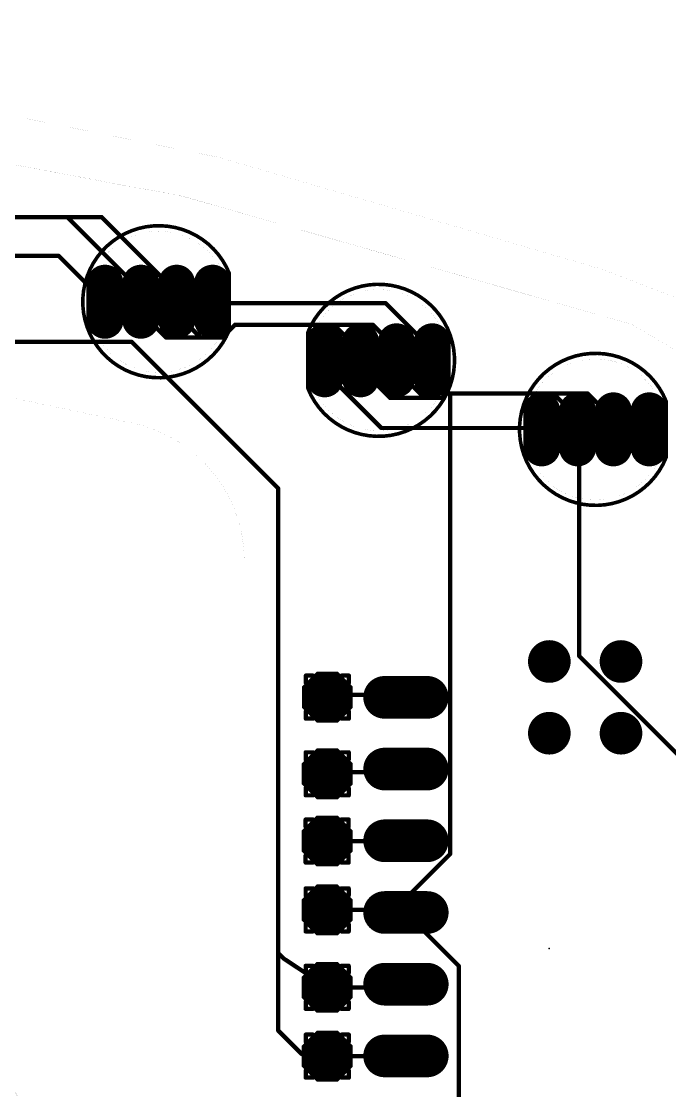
# Model space of a CAD drawing. Extents: x -96 to 96, y -43 to 63.
# Drawn here: x 35.1 to 58.07, y 25.15 to 63.02 of the extents above; entities that cross this region are included whole.
import ezdxf

# ---------------------------------------------------------------- set-up
doc = ezdxf.new("R2010")
doc.units = 0
for name, color, linetype in [('1', 12, 'CONTINUOUS'), ('16', 132, 'CONTINUOUS'), ('17', 110, 'CONTINUOUS'), ('20', 31, 'CONTINUOUS'), ('21', 253, 'CONTINUOUS'), ('22', 253, 'CONTINUOUS'), ('23', 53, 'CONTINUOUS'), ('24', 53, 'CONTINUOUS'), ('25', 253, 'CONTINUOUS'), ('29', 253, 'CONTINUOUS'), ('30', 253, 'CONTINUOUS'), ('44', 253, 'CONTINUOUS'), ('51', 253, 'CONTINUOUS'), ('52', 253, 'CONTINUOUS')]:
    doc.layers.add(name, color=color, linetype=linetype)

# ---------------------------------------------------------------- blocks, each defined once
blk = doc.blocks.new('LONGP100')
at = {"const_width": 1}
blk.add_lwpolyline([(-0.5, 0), (0.5, 0)], dxfattribs=at)
at = {"const_width": 0.5}
for points in [[(-0.5, 0.25, 1), (-0.5, -0.25)], [(0.5, -0.25, 1), (0.5, 0.25)]]:
    blk.add_lwpolyline(points, format="xyb", dxfattribs=at)
blk = doc.blocks.new('OCTAGONP')
at = {"const_width": 0.5}
blk.add_lwpolyline([(-0.25, -0.1036), (-0.25, 0.1036), (-0.1036, 0.25), (0.1036, 0.25), (0.25, 0.1036), (0.25, -0.1036), (0.1036, -0.25), (-0.1036, -0.25), (-0.25, -0.1036), (-0.25, 0.1036)], dxfattribs=at)
blk = doc.blocks.new('ROUNDP')
at = {"const_width": 0.5}
blk.add_lwpolyline([(0, -0.25, 1), (0, 0.25, 1), (0, -0.25)], format="xyb", dxfattribs=at)

msp = doc.modelspace()

# ---------------------------------------------------------------- linework, layer by layer
at = {"layer": '1', "const_width": 0.1524}
for points in [[(33.528, 56.0832), (37.9476, 56.0832)], [(37.9476, 56.0832), (40.5384, 53.4924)], [(36.4236, 54.7116), (33.9852, 54.7116)], [(37.9476, 53.1876), (36.4236, 54.7116)], [(40.5384, 53.4924), (40.5384, 53.1876)], [(37.9476, 53.1876), (38.063, 53.088)], [(39.4716, 53.0352), (39.333, 53.088)], [(39.4716, 53.0352), (39.4716, 52.578)], [(40.5384, 53.1876), (40.603, 53.088)], [(41.91, 53.0352), (41.873, 53.088)], [(41.91, 53.0352), (48.006, 53.0352)], [(48.006, 53.0352), (49.53, 51.5112)], [(39.4716, 52.578), (40.2336, 51.816)], [(42.2148, 51.816), (42.672, 52.2732)], [(42.672, 52.2732), (47.5488, 52.2732)], [(47.5488, 52.2732), (48.3108, 51.5112)], [(40.2336, 51.816), (42.2148, 51.816)], [(39.0144, 51.6636), (31.6992, 51.6636)], [(44.196, 46.482), (39.0144, 51.6636)], [(48.3108, 51.5112), (48.3108, 51.054)], [(49.53, 51.5112), (49.53, 51.054)], [(48.3108, 51.054), (48.388, 51.013)], [(49.53, 51.054), (49.658, 51.013)], [(45.8724, 50.9016), (45.848, 51.013)], [(45.8724, 50.9016), (45.8724, 50.5968)], [(48.4632, 50.9016), (48.388, 51.013)], [(48.4632, 50.9016), (48.4632, 50.5968)], [(45.8724, 50.5968), (47.8536, 48.6156)], [(48.4632, 50.5968), (49.3776, 49.6824)], [(49.3776, 49.6824), (49.9872, 49.6824)], [(49.9872, 49.6824), (50.1396, 49.8348)], [(50.1396, 49.8348), (53.9496, 49.8348)], [(53.9496, 49.8348), (54.7116, 49.0728)], [(54.7116, 49.0728), (54.7116, 48.6156)], [(47.8536, 48.6156), (53.4924, 48.6156)], [(53.4924, 48.6156), (53.536, 48.568)], [(54.7116, 48.6156), (54.806, 48.568)], [(54.864, 48.4632), (54.806, 48.568)], [(54.864, 48.4632), (54.864, 40.5384)], [(44.196, 30.0228), (44.196, 46.482)], [(54.864, 40.5384), (63.8556, 31.5468)], [(45.9409, 39.1668), (48.6156, 39.1668)], [(45.9409, 39.1668), (45.9409, 39.0842)], [(48.6156, 39.1668), (48.725, 39.076)], [(45.9625, 36.4236), (45.9359, 36.367)], [(45.9625, 36.4236), (48.6156, 36.4236)], [(48.6156, 36.4236), (48.725, 36.536)], [(45.9332, 33.9852), (45.9329, 33.9867)], [(45.9332, 33.9852), (48.6156, 33.9852)], [(48.6156, 33.9852), (48.725, 33.996)], [(45.9347, 31.5468), (45.9347, 31.5478)], [(45.9347, 31.5468), (48.6156, 31.5468)], [(48.6156, 31.5468), (48.725, 31.456)], [(44.3957, 29.8231), (44.196, 30.0228)], [(44.3957, 29.8231), (45.9351, 28.8049)], [(45.9391, 28.8036), (45.9351, 28.8049)], [(45.9391, 28.8036), (48.6156, 28.8036)], [(48.6156, 28.8036), (48.725, 28.916)], [(45.9356, 26.3652), (45.9382, 26.3684)], [(45.9356, 26.3652), (48.6156, 26.3652)], [(48.6156, 26.3652), (48.725, 26.376)]]:
    msp.add_lwpolyline(points, dxfattribs=at)
at = {"layer": '1', "const_width": 0.0762}
for points in [[(37.9745, 56.1101, 1), (37.9207, 56.0563)], [(37.9476, 56.0451, 1), (37.9476, 56.1213)], [(36.4505, 54.7385, 1), (36.3967, 54.6847)], [(36.4236, 54.6735, 1), (36.4236, 54.7497)], [(40.5765, 53.4924, 1), (40.5003, 53.4924)], [(40.5115, 53.4655, 1), (40.5653, 53.5193)], [(37.9725, 53.2164, 1), (37.9227, 53.1588)], [(37.9207, 53.1607, 1), (37.9745, 53.2145)], [(38.0381, 53.0592, 1), (38.0879, 53.1168)], [(39.3466, 53.1236, 1), (39.3194, 53.0524)], [(39.5097, 53.0352, 1), (39.4335, 53.0352)], [(39.458, 52.9996, 1), (39.4852, 53.0708)], [(40.5704, 53.2083, 1), (40.5064, 53.1669)], [(40.5003, 53.1876, 1), (40.5765, 53.1876)], [(40.571, 53.0673, 1), (40.635, 53.1087)], [(41.9042, 53.1099, 1), (41.8418, 53.0661)], [(41.91, 53.0733, 1), (41.91, 52.9971)], [(41.8788, 53.0133, 1), (41.9412, 53.0571)], [(48.0329, 53.0621, 1), (47.9791, 53.0083)], [(48.006, 52.9971, 1), (48.006, 53.0733)], [(39.4985, 52.6049, 1), (39.4447, 52.5511)], [(39.4335, 52.578, 1), (39.5097, 52.578)], [(42.672, 52.3113, 1), (42.672, 52.2351)], [(42.6989, 52.2463, 1), (42.6451, 52.3001)], [(47.5757, 52.3001, 1), (47.5219, 52.2463)], [(47.5488, 52.2351, 1), (47.5488, 52.3113)], [(40.2336, 51.8541, 1), (40.2336, 51.7779)], [(42.2148, 51.7779, 1), (42.2148, 51.8541)], [(39.0413, 51.6905, 1), (38.9875, 51.6367)], [(39.0144, 51.6255, 1), (39.0144, 51.7017)], [(40.2067, 51.7891, 1), (40.2605, 51.8429)], [(42.1879, 51.8429, 1), (42.2417, 51.7891)], [(48.3489, 51.5112, 1), (48.2727, 51.5112)], [(48.2839, 51.4843, 1), (48.3377, 51.5381)], [(49.5681, 51.5112, 1), (49.4919, 51.5112)], [(49.5031, 51.4843, 1), (49.5569, 51.5381)], [(48.3287, 51.0876, 1), (48.2929, 51.0204)], [(49.5416, 51.0903, 1), (49.5184, 51.0177)], [(45.8852, 51.0212, 1), (45.8108, 51.0048)], [(45.9105, 50.9016, 1), (45.8343, 50.9016)], [(45.8352, 50.8934, 1), (45.9096, 50.9098)], [(48.2727, 51.054, 1), (48.3489, 51.054)], [(48.4196, 51.0343, 1), (48.3564, 50.9917)], [(48.3701, 50.9794, 1), (48.4059, 51.0466)], [(48.5013, 50.9016, 1), (48.4251, 50.9016)], [(48.4316, 50.8803, 1), (48.4948, 50.9229)], [(49.4919, 51.054, 1), (49.5681, 51.054)], [(49.6464, 50.9767, 1), (49.6696, 51.0493)], [(45.8343, 50.5968, 1), (45.9105, 50.5968)], [(45.8993, 50.6237, 1), (45.8455, 50.5699)], [(48.4251, 50.5968, 1), (48.5013, 50.5968)], [(48.4901, 50.6237, 1), (48.4363, 50.5699)], [(49.3776, 49.7205, 1), (49.3776, 49.6443)], [(49.3507, 49.6555, 1), (49.4045, 49.7093)], [(49.9603, 49.7093, 1), (50.0141, 49.6555)], [(49.9872, 49.6443, 1), (49.9872, 49.7205)], [(50.1396, 49.8729, 1), (50.1396, 49.7967)], [(50.1665, 49.8079, 1), (50.1127, 49.8617)], [(53.9765, 49.8617, 1), (53.9227, 49.8079)], [(53.9496, 49.7967, 1), (53.9496, 49.8729)], [(54.7497, 49.0728, 1), (54.6735, 49.0728)], [(54.6847, 49.0459, 1), (54.7385, 49.0997)], [(47.8536, 48.6537, 1), (47.8536, 48.5775)], [(47.8267, 48.5887, 1), (47.8805, 48.6425)], [(53.5205, 48.6413, 1), (53.4643, 48.5899)], [(53.4924, 48.5775, 1), (53.4924, 48.6537)], [(53.5079, 48.5423, 1), (53.5641, 48.5937)], [(54.7288, 48.6496, 1), (54.6944, 48.5816)], [(54.6735, 48.6156, 1), (54.7497, 48.6156)], [(54.8393, 48.5864, 1), (54.7727, 48.5496)], [(54.7888, 48.534, 1), (54.8232, 48.602)], [(54.9021, 48.4632, 1), (54.8259, 48.4632)], [(54.8307, 48.4448, 1), (54.8973, 48.4816)], [(44.2341, 46.482, 1), (44.1579, 46.482)], [(44.1691, 46.4551, 1), (44.2229, 46.5089)], [(54.8259, 40.5384, 1), (54.9021, 40.5384)], [(54.8909, 40.5653, 1), (54.8371, 40.5115)], [(45.9409, 39.2049, 1), (45.9409, 39.1287)], [(45.979, 39.1668, 1), (45.9028, 39.1668)], [(45.9028, 39.0842, 1), (45.979, 39.0842)], [(48.6399, 39.1961, 1), (48.5913, 39.1375)], [(48.6156, 39.1287, 1), (48.6156, 39.2049)], [(48.7007, 39.0467, 1), (48.7493, 39.1053)], [(45.9014, 36.3832, 1), (45.9704, 36.3508)], [(45.9625, 36.4617, 1), (45.9625, 36.3855)], [(45.9969, 36.4074, 1), (45.928, 36.4398)], [(48.5883, 36.4502, 1), (48.6429, 36.397)], [(48.6156, 36.3855, 1), (48.6156, 36.4617)], [(48.7523, 36.5094, 1), (48.6977, 36.5626)], [(45.9702, 33.9946, 1), (45.8956, 33.9788)], [(45.9332, 34.0233, 1), (45.9332, 33.9471)], [(45.896, 33.9773, 1), (45.9705, 33.9931)], [(48.6119, 34.0231, 1), (48.6193, 33.9473)], [(48.6156, 33.9471, 1), (48.6156, 34.0233)], [(48.7287, 33.9581, 1), (48.7213, 34.0339)], [(45.9727, 31.55, 1), (45.8966, 31.5455)], [(45.9347, 31.5849, 1), (45.9347, 31.5087)], [(45.8967, 31.5446, 1), (45.9727, 31.549)], [(48.6399, 31.5761, 1), (48.5913, 31.5175)], [(48.6156, 31.5087, 1), (48.6156, 31.5849)], [(48.7007, 31.4267, 1), (48.7493, 31.4853)], [(44.1579, 30.0228, 1), (44.2341, 30.0228)], [(44.2229, 30.0497, 1), (44.1691, 29.9959)], [(44.4167, 29.8549, 1), (44.3747, 29.7913)], [(44.3688, 29.7961, 1), (44.4227, 29.85)], [(45.947, 28.8411, 1), (45.9231, 28.7688)], [(45.9391, 28.8417, 1), (45.9391, 28.7655)], [(45.9141, 28.7732, 1), (45.9561, 28.8367)], [(45.9271, 28.7674, 1), (45.9511, 28.8398)], [(48.5883, 28.8302, 1), (48.6429, 28.777)], [(48.6156, 28.7655, 1), (48.6156, 28.8417)], [(48.7523, 28.8894, 1), (48.6977, 28.9426)], [(45.9356, 26.4033, 1), (45.9356, 26.3271)], [(45.9064, 26.3897, 1), (45.9648, 26.3407)], [(45.9674, 26.3439, 1), (45.909, 26.3929)], [(48.6119, 26.4031, 1), (48.6193, 26.3273)], [(48.6156, 26.3271, 1), (48.6156, 26.4033)], [(48.7287, 26.3381, 1), (48.7213, 26.4139)]]:
    msp.add_lwpolyline(points, format="xyb", dxfattribs=at)
at = {"layer": '16', "const_width": 0.1524}
for points in [[(32.3088, 56.0832), (36.7284, 56.0832)], [(36.7284, 56.0832), (39.3192, 53.4924)], [(39.3192, 53.4924), (39.3192, 53.1876)], [(39.3192, 53.1876), (39.333, 53.088)], [(40.6908, 53.0352), (40.603, 53.088)], [(40.6908, 53.0352), (40.6908, 52.578)], [(40.6908, 52.578), (41.4528, 51.816)], [(42.2148, 51.816), (42.672, 52.2732)], [(42.672, 52.2732), (46.1772, 52.2732)], [(46.1772, 52.2732), (47.0916, 51.3588)], [(41.4528, 51.816), (42.2148, 51.816)], [(39.0144, 51.6636), (31.6992, 51.6636)], [(44.196, 46.482), (39.0144, 51.6636)], [(47.0916, 51.3588), (47.0916, 51.054)], [(47.0916, 51.054), (47.118, 51.013)], [(47.244, 50.9016), (47.118, 51.013)], [(47.244, 50.9016), (47.244, 50.5968)], [(47.244, 50.5968), (48.1584, 49.6824)], [(48.1584, 49.6824), (49.9872, 49.6824)], [(49.9872, 49.6824), (50.1396, 49.8348)], [(50.1396, 49.8348), (50.292, 49.8348)], [(50.292, 49.8348), (55.1688, 49.8348)], [(50.292, 49.8348), (50.292, 33.528)], [(55.1688, 49.8348), (55.9308, 49.0728)], [(55.9308, 49.0728), (55.9308, 48.6156)], [(55.9308, 48.6156), (56.076, 48.568)], [(44.196, 27.2796), (44.196, 46.482)], [(50.292, 33.528), (48.768, 32.004)], [(48.768, 32.004), (48.768, 31.5468)], [(48.768, 31.5468), (48.725, 31.456)], [(48.768, 31.3944), (48.725, 31.456)], [(48.768, 31.3944), (50.5968, 29.5656)], [(50.5968, 29.5656), (50.5968, 14.478)], [(45.0329, 26.4427), (44.196, 27.2796)], [(45.0329, 26.4427), (45.9382, 26.3684)]]:
    msp.add_lwpolyline(points, dxfattribs=at)
at = {"layer": '16', "const_width": 0.0762}
for points in [[(36.7553, 56.1101, 1), (36.7015, 56.0563)], [(36.7284, 56.0451, 1), (36.7284, 56.1213)], [(39.3573, 53.4924, 1), (39.2811, 53.4924)], [(39.2923, 53.4655, 1), (39.3461, 53.5193)], [(39.3569, 53.1928, 1), (39.2815, 53.1824)], [(39.2811, 53.1876, 1), (39.3573, 53.1876)], [(39.2953, 53.0828, 1), (39.3707, 53.0932)], [(40.6226, 53.1207, 1), (40.5834, 53.0553)], [(40.7289, 53.0352, 1), (40.6527, 53.0352)], [(40.6712, 53.0025, 1), (40.7104, 53.0679)], [(40.7177, 52.6049, 1), (40.6639, 52.5511)], [(40.6527, 52.578, 1), (40.7289, 52.578)], [(42.672, 52.3113, 1), (42.672, 52.2351)], [(42.6989, 52.2463, 1), (42.6451, 52.3001)], [(46.2041, 52.3001, 1), (46.1503, 52.2463)], [(46.1772, 52.2351, 1), (46.1772, 52.3113)], [(41.4528, 51.8541, 1), (41.4528, 51.7779)], [(42.2148, 51.7779, 1), (42.2148, 51.8541)], [(39.0413, 51.6905, 1), (38.9875, 51.6367)], [(39.0144, 51.6255, 1), (39.0144, 51.7017)], [(41.4259, 51.7891, 1), (41.4797, 51.8429)], [(42.1879, 51.8429, 1), (42.2417, 51.7891)], [(47.1297, 51.3588, 1), (47.0535, 51.3588)], [(47.1236, 51.0746, 1), (47.0596, 51.0334)], [(47.0647, 51.3319, 1), (47.1185, 51.3857)], [(47.0535, 51.054, 1), (47.1297, 51.054)], [(47.1432, 51.0415, 1), (47.0928, 50.9845)], [(47.086, 50.9924, 1), (47.15, 51.0336)], [(47.2821, 50.9016, 1), (47.2059, 50.9016)], [(47.2188, 50.8731, 1), (47.2692, 50.9301)], [(47.2059, 50.5968, 1), (47.2821, 50.5968)], [(47.2709, 50.6237, 1), (47.2171, 50.5699)], [(48.1584, 49.7205, 1), (48.1584, 49.6443)], [(48.1315, 49.6555, 1), (48.1853, 49.7093)], [(49.9603, 49.7093, 1), (50.0141, 49.6555)], [(49.9872, 49.6443, 1), (49.9872, 49.7205)], [(50.1396, 49.8729, 1), (50.1396, 49.7967)], [(50.1665, 49.8079, 1), (50.1127, 49.8617)], [(50.292, 49.8729, 1), (50.292, 49.7967)], [(50.3301, 49.8348, 1), (50.2539, 49.8348)], [(50.292, 49.7967, 1), (50.292, 49.8729)], [(55.1957, 49.8617, 1), (55.1419, 49.8079)], [(55.1688, 49.7967, 1), (55.1688, 49.8729)], [(55.9689, 49.0728, 1), (55.8927, 49.0728)], [(55.9039, 49.0459, 1), (55.9577, 49.0997)], [(55.9427, 48.6518, 1), (55.9189, 48.5794)], [(55.8927, 48.6156, 1), (55.9689, 48.6156)], [(56.0641, 48.5318, 1), (56.0879, 48.6042)], [(44.2341, 46.482, 1), (44.1579, 46.482)], [(44.1691, 46.4551, 1), (44.2229, 46.5089)], [(50.2539, 33.528, 1), (50.3301, 33.528)], [(50.3189, 33.5011, 1), (50.2651, 33.5549)], [(48.8061, 32.004, 1), (48.7299, 32.004)], [(48.7411, 32.0309, 1), (48.7949, 31.9771)], [(48.7562, 31.4778, 1), (48.6938, 31.4342)], [(48.6906, 31.4723, 1), (48.7594, 31.4397)], [(48.7299, 31.5468, 1), (48.8061, 31.5468)], [(48.7949, 31.4213, 1), (48.7411, 31.3675)], [(48.8024, 31.5305, 1), (48.7336, 31.5631)], [(48.7368, 31.3726, 1), (48.7992, 31.4162)], [(50.6349, 29.5656, 1), (50.5587, 29.5656)], [(50.5699, 29.5387, 1), (50.6237, 29.5925)], [(44.1579, 27.2796, 1), (44.2341, 27.2796)], [(44.2229, 27.3065, 1), (44.1691, 27.2527)], [(45.036, 26.4807, 1), (45.0297, 26.4048)], [(45.0059, 26.4158, 1), (45.0598, 26.4697)], [(45.9351, 26.3304, 1), (45.9414, 26.4063)]]:
    msp.add_lwpolyline(points, format="xyb", dxfattribs=at)
at = {"layer": '20'}
for points, const_width in [([(56.6935, 52.2964, 0.1645), (-57.4373, 52.0723)], 0.001), ([(39.2332, 48.7478, 0.0635), (-0.0157, 53.5719)], 0.001), ([(56.6937, 52.2966, 1), (56.6934, 52.2962)], 0.0005), ([(56.6935, 52.2962, 1), (56.6936, 52.2967)], 0.0005), ([(39.2332, 48.748, 1), (39.2331, 48.7475)], 0.0005), ([(43, 43.9022, 0.343), (39.2332, 48.7478)], 0.001), ([(39.2331, 48.7475, 1), (39.2332, 48.748)], 0.0005), ([(43.0003, 43.9022, 1), (42.9997, 43.9022)], 0.0005), ([(42.9998, 43.9022, 1), (43.0002, 43.9022)], 0.0005)]:
    msp.add_lwpolyline(points, format="xyb", dxfattribs=dict(at, const_width=const_width))
at = {"layer": '20', "const_width": 0.001}
for points in [[(72.4279, 43.1434), (56.6935, 52.2964)], [(43, 43.9022), (43, -8.6615)]]:
    msp.add_lwpolyline(points, dxfattribs=at)
at = {"layer": '21'}
for points, const_width in [([(42.468, 54.088, 5.1926), (42.468, 52.088)], 0.127), ([(42.4998, 54.088, 1), (42.4363, 54.088)], 0.0635), ([(42.4385, 54.0762, 1), (42.4975, 54.0998)], 0.0635), ([(42.4363, 52.088, 1), (42.4998, 52.088)], 0.0635), ([(42.4975, 52.0762, 1), (42.4385, 52.0998)], 0.0635), ([(45.2848, 52.013, 1), (45.2212, 52.013)], 0.0635), ([(57.941, 49.568, 5.1926), (57.941, 47.568)], 0.127), ([(45.2212, 50.013, 1), (45.2848, 50.013)], 0.0635), ([(57.9728, 49.568, 1), (57.9093, 49.568)], 0.0635), ([(57.9115, 49.5562, 1), (57.9705, 49.5798)], 0.0635), ([(57.9093, 47.568, 1), (57.9728, 47.568)], 0.0635), ([(57.9705, 47.5562, 1), (57.9115, 47.5798)], 0.0635), ([(45.1789, 39.8843, 1), (45.1789, 39.8081)], 0.0762), ([(45.217, 39.8462, 1), (45.1408, 39.8462)], 0.0762), ([(45.4329, 39.8081, 1), (45.4329, 39.8843)], 0.0762), ([(46.4489, 39.8843, 1), (46.4489, 39.8081)], 0.0762), ([(46.741, 39.8462, 1), (46.6648, 39.8462)], 0.0762), ([(46.7029, 39.8081, 1), (46.7029, 39.8843)], 0.0762), ([(45.1408, 39.5922, 1), (45.217, 39.5922)], 0.0762), ([(46.6648, 39.5922, 1), (46.741, 39.5922)], 0.0762), ([(45.217, 38.5762, 1), (45.1408, 38.5762)], 0.0762), ([(46.741, 38.5762, 1), (46.6648, 38.5762)], 0.0762), ([(45.1789, 38.3603, 1), (45.1789, 38.2841)], 0.0762), ([(45.1408, 38.3222, 1), (45.217, 38.3222)], 0.0762), ([(45.4329, 38.2841, 1), (45.4329, 38.3603)], 0.0762), ([(46.4489, 38.3603, 1), (46.4489, 38.2841)], 0.0762), ([(46.6648, 38.3222, 1), (46.741, 38.3222)], 0.0762), ([(46.7029, 38.2841, 1), (46.7029, 38.3603)], 0.0762), ([(45.1739, 37.1671, 1), (45.1739, 37.0909)], 0.0762), ([(45.212, 37.129, 1), (45.1358, 37.129)], 0.0762), ([(45.4279, 37.0909, 1), (45.4279, 37.1671)], 0.0762), ([(46.4439, 37.1671, 1), (46.4439, 37.0909)], 0.0762), ([(46.736, 37.129, 1), (46.6598, 37.129)], 0.0762), ([(46.6979, 37.0909, 1), (46.6979, 37.1671)], 0.0762), ([(45.1358, 36.875, 1), (45.212, 36.875)], 0.0762), ([(46.6598, 36.875, 1), (46.736, 36.875)], 0.0762), ([(45.212, 35.859, 1), (45.1358, 35.859)], 0.0762), ([(45.1739, 35.6431, 1), (45.1739, 35.5669)], 0.0762), ([(45.1358, 35.605, 1), (45.212, 35.605)], 0.0762), ([(45.4279, 35.5669, 1), (45.4279, 35.6431)], 0.0762), ([(46.4439, 35.6431, 1), (46.4439, 35.5669)], 0.0762), ([(46.736, 35.859, 1), (46.6598, 35.859)], 0.0762), ([(46.6598, 35.605, 1), (46.736, 35.605)], 0.0762), ([(46.6979, 35.5669, 1), (46.6979, 35.6431)], 0.0762), ([(45.1709, 34.7868, 1), (45.1709, 34.7106)], 0.0762), ([(45.209, 34.7487, 1), (45.1328, 34.7487)], 0.0762), ([(45.1328, 34.4947, 1), (45.209, 34.4947)], 0.0762), ([(45.4249, 34.7106, 1), (45.4249, 34.7868)], 0.0762), ([(46.4409, 34.7868, 1), (46.4409, 34.7106)], 0.0762), ([(46.733, 34.7487, 1), (46.6568, 34.7487)], 0.0762), ([(46.6568, 34.4947, 1), (46.733, 34.4947)], 0.0762), ([(46.6949, 34.7106, 1), (46.6949, 34.7868)], 0.0762), ([(45.209, 33.4787, 1), (45.1328, 33.4787)], 0.0762), ([(46.733, 33.4787, 1), (46.6568, 33.4787)], 0.0762), ([(45.1709, 33.2628, 1), (45.1709, 33.1866)], 0.0762), ([(45.1328, 33.2247, 1), (45.209, 33.2247)], 0.0762), ([(45.4249, 33.1866, 1), (45.4249, 33.2628)], 0.0762), ([(46.4409, 33.2628, 1), (46.4409, 33.1866)], 0.0762), ([(46.6568, 33.2247, 1), (46.733, 33.2247)], 0.0762), ([(46.6949, 33.1866, 1), (46.6949, 33.2628)], 0.0762), ([(45.1727, 32.3479, 1), (45.1727, 32.2717)], 0.0762), ([(45.2108, 32.3098, 1), (45.1346, 32.3098)], 0.0762), ([(45.4267, 32.2717, 1), (45.4267, 32.3479)], 0.0762), ([(46.4427, 32.3479, 1), (46.4427, 32.2717)], 0.0762), ([(46.7348, 32.3098, 1), (46.6586, 32.3098)], 0.0762), ([(46.6967, 32.2717, 1), (46.6967, 32.3479)], 0.0762), ([(45.1346, 32.0558, 1), (45.2108, 32.0558)], 0.0762), ([(46.6586, 32.0558, 1), (46.7348, 32.0558)], 0.0762), ([(45.2108, 31.0398, 1), (45.1346, 31.0398)], 0.0762), ([(46.7348, 31.0398, 1), (46.6586, 31.0398)], 0.0762), ([(45.1727, 30.8239, 1), (45.1727, 30.7477)], 0.0762), ([(45.1346, 30.7858, 1), (45.2108, 30.7858)], 0.0762), ([(45.4267, 30.7477, 1), (45.4267, 30.8239)], 0.0762), ([(46.4427, 30.8239, 1), (46.4427, 30.7477)], 0.0762), ([(46.6586, 30.7858, 1), (46.7348, 30.7858)], 0.0762), ([(46.6967, 30.7477, 1), (46.6967, 30.8239)], 0.0762), ([(45.1731, 29.605, 1), (45.1731, 29.5288)], 0.0762), ([(45.2112, 29.5669, 1), (45.135, 29.5669)], 0.0762), ([(45.4271, 29.5288, 1), (45.4271, 29.605)], 0.0762), ([(46.4431, 29.605, 1), (46.4431, 29.5288)], 0.0762), ([(46.7352, 29.5669, 1), (46.659, 29.5669)], 0.0762), ([(46.6971, 29.5288, 1), (46.6971, 29.605)], 0.0762), ([(45.135, 29.3129, 1), (45.2112, 29.3129)], 0.0762), ([(46.659, 29.3129, 1), (46.7352, 29.3129)], 0.0762), ([(45.2112, 28.2969, 1), (45.135, 28.2969)], 0.0762), ([(45.1731, 28.081, 1), (45.1731, 28.0048)], 0.0762), ([(45.135, 28.0429, 1), (45.2112, 28.0429)], 0.0762), ([(45.4271, 28.0048, 1), (45.4271, 28.081)], 0.0762), ([(46.4431, 28.081, 1), (46.4431, 28.0048)], 0.0762), ([(46.7352, 28.2969, 1), (46.659, 28.2969)], 0.0762), ([(46.659, 28.0429, 1), (46.7352, 28.0429)], 0.0762), ([(46.6971, 28.0048, 1), (46.6971, 28.081)], 0.0762), ([(45.1762, 27.1685, 1), (45.1762, 27.0923)], 0.0762), ([(45.2143, 27.1304, 1), (45.1381, 27.1304)], 0.0762), ([(45.1381, 26.8764, 1), (45.2143, 26.8764)], 0.0762), ([(45.4302, 27.0923, 1), (45.4302, 27.1685)], 0.0762), ([(46.4462, 27.1685, 1), (46.4462, 27.0923)], 0.0762), ([(46.7383, 27.1304, 1), (46.6621, 27.1304)], 0.0762), ([(46.6621, 26.8764, 1), (46.7383, 26.8764)], 0.0762), ([(46.7002, 27.0923, 1), (46.7002, 27.1685)], 0.0762), ([(45.2143, 25.8604, 1), (45.1381, 25.8604)], 0.0762), ([(46.7383, 25.8604, 1), (46.6621, 25.8604)], 0.0762), ([(45.1762, 25.6445, 1), (45.1762, 25.5683)], 0.0762), ([(45.1381, 25.6064, 1), (45.2143, 25.6064)], 0.0762), ([(45.4302, 25.5683, 1), (45.4302, 25.6445)], 0.0762), ([(46.4462, 25.6445, 1), (46.4462, 25.5683)], 0.0762), ([(46.6621, 25.6064, 1), (46.7383, 25.6064)], 0.0762), ([(46.7002, 25.5683, 1), (46.7002, 25.6445)], 0.0762)]:
    msp.add_lwpolyline(points, format="xyb", dxfattribs=dict(at, const_width=const_width))
for points, const_width in [([(42.468, 52.088), (42.468, 54.088)], 0.127), ([(45.253, 50.013), (45.253, 52.013)], 0.127), ([(57.941, 47.568), (57.941, 49.568)], 0.127), ([(45.4329, 39.8462), (45.1789, 39.8462)], 0.1524), ([(45.1789, 39.8462), (45.1789, 39.5922)], 0.1524), ([(46.7029, 39.8462), (46.4489, 39.8462)], 0.1524), ([(46.7029, 39.5922), (46.7029, 39.8462)], 0.1524), ([(45.1789, 38.5762), (45.1789, 38.3222)], 0.1524), ([(46.7029, 38.3222), (46.7029, 38.5762)], 0.1524), ([(45.1789, 38.3222), (45.4329, 38.3222)], 0.1524), ([(46.4489, 38.3222), (46.7029, 38.3222)], 0.1524), ([(45.4279, 37.129), (45.1739, 37.129)], 0.1524), ([(45.1739, 37.129), (45.1739, 36.875)], 0.1524), ([(46.6979, 37.129), (46.4439, 37.129)], 0.1524), ([(46.6979, 36.875), (46.6979, 37.129)], 0.1524), ([(45.1739, 35.859), (45.1739, 35.605)], 0.1524), ([(45.1739, 35.605), (45.4279, 35.605)], 0.1524), ([(46.4439, 35.605), (46.6979, 35.605)], 0.1524), ([(46.6979, 35.605), (46.6979, 35.859)], 0.1524), ([(45.4249, 34.7487), (45.1709, 34.7487)], 0.1524), ([(45.1709, 34.7487), (45.1709, 34.4947)], 0.1524), ([(46.6949, 34.7487), (46.4409, 34.7487)], 0.1524), ([(46.6949, 34.4947), (46.6949, 34.7487)], 0.1524), ([(45.1709, 33.4787), (45.1709, 33.2247)], 0.1524), ([(46.6949, 33.2247), (46.6949, 33.4787)], 0.1524), ([(45.1709, 33.2247), (45.4249, 33.2247)], 0.1524), ([(46.4409, 33.2247), (46.6949, 33.2247)], 0.1524), ([(45.4267, 32.3098), (45.1727, 32.3098)], 0.1524), ([(45.1727, 32.3098), (45.1727, 32.0558)], 0.1524), ([(46.6967, 32.3098), (46.4427, 32.3098)], 0.1524), ([(46.6967, 32.0558), (46.6967, 32.3098)], 0.1524), ([(45.1727, 31.0398), (45.1727, 30.7858)], 0.1524), ([(46.6967, 30.7858), (46.6967, 31.0398)], 0.1524), ([(45.1727, 30.7858), (45.4267, 30.7858)], 0.1524), ([(46.4427, 30.7858), (46.6967, 30.7858)], 0.1524), ([(45.4271, 29.5669), (45.1731, 29.5669)], 0.1524), ([(45.1731, 29.5669), (45.1731, 29.3129)], 0.1524), ([(46.6971, 29.5669), (46.4431, 29.5669)], 0.1524), ([(46.6971, 29.3129), (46.6971, 29.5669)], 0.1524), ([(45.1731, 28.2969), (45.1731, 28.0429)], 0.1524), ([(45.1731, 28.0429), (45.4271, 28.0429)], 0.1524), ([(46.4431, 28.0429), (46.6971, 28.0429)], 0.1524), ([(46.6971, 28.0429), (46.6971, 28.2969)], 0.1524), ([(45.4302, 27.1304), (45.1762, 27.1304)], 0.1524), ([(45.1762, 27.1304), (45.1762, 26.8764)], 0.1524), ([(46.7002, 27.1304), (46.4462, 27.1304)], 0.1524), ([(46.7002, 26.8764), (46.7002, 27.1304)], 0.1524), ([(45.1762, 25.8604), (45.1762, 25.6064)], 0.1524), ([(46.7002, 25.6064), (46.7002, 25.8604)], 0.1524), ([(45.1762, 25.6064), (45.4302, 25.6064)], 0.1524), ([(46.4462, 25.6064), (46.7002, 25.6064)], 0.1524)]:
    msp.add_lwpolyline(points, dxfattribs=dict(at, const_width=const_width))
at = {"layer": '22', "const_width": 0.127}
for points in [[(42.468, 52.088), (42.468, 54.088)], [(45.253, 50.013), (45.253, 52.013)], [(57.941, 47.568), (57.941, 49.568)]]:
    msp.add_lwpolyline(points, dxfattribs=at)
at = {"layer": '22'}
for points, const_width in [([(42.4998, 54.088, 1), (42.4363, 54.088)], 0.0635), ([(45.253, 50.013, 5.1926), (45.253, 52.013)], 0.127), ([(42.4363, 52.088, 1), (42.4998, 52.088)], 0.0635), ([(45.2848, 52.013, 1), (45.2212, 52.013)], 0.0635), ([(45.2235, 52.0248, 1), (45.2825, 52.0012)], 0.0635), ([(45.2825, 50.0248, 1), (45.2235, 50.0012)], 0.0635), ([(45.2212, 50.013, 1), (45.2848, 50.013)], 0.0635), ([(57.9728, 49.568, 1), (57.9093, 49.568)], 0.0635), ([(57.9093, 47.568, 1), (57.9728, 47.568)], 0.0635)]:
    msp.add_lwpolyline(points, format="xyb", dxfattribs=dict(at, const_width=const_width))
at = {"layer": '23'}
for p in [(39.968, 53.088), (55.441, 48.568), (45.9409, 39.0842), (45.9359, 36.367), (45.9329, 33.9867), (45.9347, 31.5478), (53.805, 30.186), (45.9351, 28.8049), (45.9382, 26.3684)]:
    msp.add_point(p, dxfattribs=at)
at = {"layer": '24'}
msp.add_point((47.753, 51.013), dxfattribs=at)
at = {"layer": '25'}
for points, const_width in [([(81.6444, 42.8943, 0.1286), (0, 63)], 0.001), ([(56.6935, 52.2964, 0.1625), (-56.2569, 52.497)], 0.001), ([(56.6935, 52.2964, 0.1625), (-56.2569, 52.497)], 0.001), ([(39.9658, 50.5876, 1), (39.9658, 55.5876, 1), (39.9658, 50.5876)], 0.001), ([(39.9661, 54.0876, 1), (39.9656, 54.0876)], 0.0005), ([(39.2332, 48.7478, 0.0635), (-0.0157, 53.5719)], 0.001), ([(39.2332, 48.7478, 0.0635), (-0.0157, 53.5719)], 0.001), ([(47.7576, 48.5185, 1), (47.7576, 53.5185, 1), (47.7576, 48.5185)], 0.001), ([(38.9658, 53.0879, 1), (38.9658, 53.0874)], 0.0005), ([(39.9658, 53.0879, 1), (39.9658, 53.0874)], 0.0005), ([(39.9661, 53.0876, 1), (39.9656, 53.0876)], 0.0005), ([(39.9656, 53.0876, 1), (39.9661, 53.0876)], 0.0005), ([(39.9658, 53.0874, 1), (39.9658, 53.0879)], 0.0005), ([(40.9658, 53.0874, 1), (40.9658, 53.0879)], 0.0005), ([(56.6937, 52.2966, 1), (56.6934, 52.2962)], 0.0005), ([(56.6935, 52.2962, 1), (56.6936, 52.2967)], 0.0005), ([(56.6935, 52.2962, 1), (56.6936, 52.2967)], 0.0005), ([(39.9656, 52.0876, 1), (39.9661, 52.0876)], 0.0005), ([(47.7578, 52.0185, 1), (47.7573, 52.0185)], 0.0005), ([(46.7576, 51.0188, 1), (46.7576, 51.0183)], 0.0005), ([(47.7578, 51.0185, 1), (47.7573, 51.0185)], 0.0005), ([(47.7573, 51.0185, 1), (47.7578, 51.0185)], 0.0005), ([(47.7576, 51.0188, 1), (47.7576, 51.0183)], 0.0005), ([(47.7576, 51.0183, 1), (47.7576, 51.0188)], 0.0005), ([(48.7576, 51.0183, 1), (48.7576, 51.0188)], 0.0005), ([(55.4365, 46.0636, 1), (55.4365, 51.0636, 1), (55.4365, 46.0636)], 0.001), ([(47.7573, 50.0185, 1), (47.7578, 50.0185)], 0.0005), ([(55.4367, 49.5636, 1), (55.4362, 49.5636)], 0.0005), ([(39.2332, 48.748, 1), (39.2331, 48.7475)], 0.0005), ([(39.2332, 48.748, 1), (39.2331, 48.7475)], 0.0005), ([(43, 43.9022, 0.343), (39.2332, 48.7478)], 0.001), ([(43, 43.9022, 0.343), (39.2332, 48.7478)], 0.001), ([(39.2331, 48.7475, 1), (39.2332, 48.748)], 0.0005), ([(39.2331, 48.7475, 1), (39.2332, 48.748)], 0.0005), ([(54.4365, 48.5639, 1), (54.4365, 48.5634)], 0.0005), ([(55.4367, 48.5636, 1), (55.4362, 48.5636)], 0.0005), ([(55.4362, 48.5636, 1), (55.4367, 48.5636)], 0.0005), ([(55.4365, 48.5639, 1), (55.4365, 48.5634)], 0.0005), ([(55.4365, 48.5634, 1), (55.4365, 48.5639)], 0.0005), ([(56.4365, 48.5634, 1), (56.4365, 48.5639)], 0.0005), ([(55.4362, 47.5636, 1), (55.4367, 47.5636)], 0.0005), ([(43.0003, 43.9022, 1), (42.9997, 43.9022)], 0.0005), ([(42.9998, 43.9022, 1), (43.0002, 43.9022)], 0.0005), ([(42.9998, 43.9022, 1), (43.0002, 43.9022)], 0.0005), ([(-1.4897, -42.9742, 5.4701), (-29.557, -31.2312)], 0.001), ([(29.2283, -31.5389, 5.5522), (1.4897, -42.9742)], 0.001), ([(-33.1962, -27.3316, 2.3539), (-26.1175, 34.1596)], 0.001)]:
    msp.add_lwpolyline(points, format="xyb", dxfattribs=dict(at, const_width=const_width))
at = {"layer": '25', "const_width": 0.001}
for points in [[(39.9658, 53.0876), (39.9658, 54.0876)], [(39.9658, 53.0876), (38.9658, 53.0876)], [(39.9658, 53.0876), (39.9658, 52.0876)], [(39.9658, 53.0876), (40.9658, 53.0876)], [(72.4279, 43.1434), (56.6935, 52.2964)], [(47.7576, 51.0185), (47.7576, 52.0185)], [(47.7576, 51.0185), (46.7576, 51.0185)], [(47.7576, 51.0185), (47.7576, 50.0185)], [(47.7576, 51.0185), (48.7576, 51.0185)], [(55.4365, 48.5636), (55.4365, 49.5636)], [(55.4365, 48.5636), (54.4365, 48.5636)], [(55.4365, 48.5636), (55.4365, 47.5636)], [(55.4365, 48.5636), (56.4365, 48.5636)], [(43, 43.9022), (43, -8.6615)]]:
    msp.add_lwpolyline(points, dxfattribs=at)
at = {"layer": '44'}
for centre, radius in [((38.063, 53.088), 0.3), ((39.333, 53.088), 0.3), ((40.603, 53.088), 0.3), ((41.873, 53.088), 0.3), ((45.848, 51.013), 0.3), ((47.118, 51.013), 0.3), ((48.388, 51.013), 0.3), ((49.658, 51.013), 0.3), ((53.536, 48.568), 0.3), ((54.806, 48.568), 0.3), ((56.076, 48.568), 0.3), ((57.346, 48.568), 0.3), ((53.805, 40.346), 0.4), ((56.345, 40.346), 0.4), ((45.9409, 39.0842), 0.4572), ((48.725, 39.076), 0.4), ((53.805, 37.806), 0.4), ((56.345, 37.806), 0.4), ((45.9359, 36.367), 0.4572), ((48.725, 36.536), 0.4), ((45.9329, 33.9867), 0.4572), ((48.725, 33.996), 0.4), ((45.9347, 31.5478), 0.4572), ((48.725, 31.456), 0.4), ((45.9351, 28.8049), 0.4572), ((48.725, 28.916), 0.4), ((45.9382, 26.3684), 0.4572), ((48.725, 26.376), 0.4)]:
    msp.add_circle(centre, radius, dxfattribs=at)
at = {"layer": '51'}
for points, const_width in [([(42.468, 54.088, 5.1926), (42.468, 52.088)], 0.127), ([(42.4998, 54.088, 1), (42.4363, 54.088)], 0.0635), ([(42.4385, 54.0762, 1), (42.4975, 54.0998)], 0.0635), ([(42.4363, 52.088, 1), (42.4998, 52.088)], 0.0635), ([(42.4975, 52.0762, 1), (42.4385, 52.0998)], 0.0635), ([(57.941, 49.568, 5.1926), (57.941, 47.568)], 0.127), ([(57.9728, 49.568, 1), (57.9093, 49.568)], 0.0635), ([(57.9115, 49.5562, 1), (57.9705, 49.5798)], 0.0635), ([(57.9093, 47.568, 1), (57.9728, 47.568)], 0.0635), ([(57.9705, 47.5562, 1), (57.9115, 47.5798)], 0.0635), ([(45.9409, 38.4492, 1), (45.9409, 39.7192, 1), (45.9409, 38.4492)], 0.1524), ([(45.9359, 35.732, 1), (45.9359, 37.002, 1), (45.9359, 35.732)], 0.1524), ([(45.9329, 33.3517, 1), (45.9329, 34.6217, 1), (45.9329, 33.3517)], 0.1524), ([(45.9347, 30.9128, 1), (45.9347, 32.1828, 1), (45.9347, 30.9128)], 0.1524), ([(45.9351, 28.1699, 1), (45.9351, 29.4399, 1), (45.9351, 28.1699)], 0.1524), ([(45.9382, 25.7334, 1), (45.9382, 27.0034, 1), (45.9382, 25.7334)], 0.1524)]:
    msp.add_lwpolyline(points, format="xyb", dxfattribs=dict(at, const_width=const_width))
at = {"layer": '51', "const_width": 0.127}
for points in [[(42.468, 52.088), (42.468, 54.088)], [(57.941, 47.568), (57.941, 49.568)]]:
    msp.add_lwpolyline(points, dxfattribs=at)
at = {"layer": '52'}
for points, const_width in [([(45.253, 50.013, 5.1926), (45.253, 52.013)], 0.127), ([(45.2848, 52.013, 1), (45.2212, 52.013)], 0.0635), ([(45.2235, 52.0248, 1), (45.2825, 52.0012)], 0.0635), ([(45.2825, 50.0248, 1), (45.2235, 50.0012)], 0.0635), ([(45.2212, 50.013, 1), (45.2848, 50.013)], 0.0635)]:
    msp.add_lwpolyline(points, format="xyb", dxfattribs=dict(at, const_width=const_width))
at = {"layer": '52', "const_width": 0.127}
msp.add_lwpolyline([(45.253, 50.013), (45.253, 52.013)], dxfattribs=at)

# ---------------------------------------------------------------- block references
at = {"layer": '17'}
for name, p, xscale, yscale, rotation in [('LONGP100', (38.063, 53.088), 1.108, 1.108, 90), ('LONGP100', (38.063, 53.088), 1.108, 1.108, 90), ('LONGP100', (39.333, 53.088), 1.108, 1.108, 90), ('LONGP100', (39.333, 53.088), 1.108, 1.108, 90), ('LONGP100', (40.603, 53.088), 1.108, 1.108, 90), ('LONGP100', (40.603, 53.088), 1.108, 1.108, 90), ('LONGP100', (41.873, 53.088), 1.108, 1.108, 90), ('LONGP100', (41.873, 53.088), 1.108, 1.108, 90), ('LONGP100', (45.848, 51.013), 1.108, 1.108, 90), ('LONGP100', (45.848, 51.013), 1.108, 1.108, 90), ('LONGP100', (47.118, 51.013), 1.108, 1.108, 90), ('LONGP100', (47.118, 51.013), 1.108, 1.108, 90), ('LONGP100', (48.388, 51.013), 1.108, 1.108, 90), ('LONGP100', (48.388, 51.013), 1.108, 1.108, 90), ('LONGP100', (49.658, 51.013), 1.108, 1.108, 90), ('LONGP100', (49.658, 51.013), 1.108, 1.108, 90), ('LONGP100', (53.536, 48.568), 1.108, 1.108, 90), ('LONGP100', (53.536, 48.568), 1.108, 1.108, 90), ('LONGP100', (54.806, 48.568), 1.108, 1.108, 90), ('LONGP100', (54.806, 48.568), 1.108, 1.108, 90), ('LONGP100', (56.076, 48.568), 1.108, 1.108, 90), ('LONGP100', (56.076, 48.568), 1.108, 1.108, 90), ('LONGP100', (57.346, 48.568), 1.108, 1.108, 90), ('LONGP100', (57.346, 48.568), 1.108, 1.108, 90), ('ROUNDP', (53.805, 40.346), 1.308, 1.308, 270), ('ROUNDP', (53.805, 40.346), 1.308, 1.308, 270), ('ROUNDP', (56.345, 40.346), 1.308, 1.308, 270), ('ROUNDP', (56.345, 40.346), 1.308, 1.308, 270), ('LONGP100', (48.725, 39.076), 1.308, 1.308, 180), ('LONGP100', (48.725, 39.076), 1.308, 1.308, 180), ('ROUNDP', (53.805, 37.806), 1.308, 1.308, 270), ('ROUNDP', (53.805, 37.806), 1.308, 1.308, 270), ('ROUNDP', (56.345, 37.806), 1.308, 1.308, 270), ('ROUNDP', (56.345, 37.806), 1.308, 1.308, 270), ('LONGP100', (48.725, 36.536), 1.308, 1.308, 180), ('LONGP100', (48.725, 36.536), 1.308, 1.308, 180), ('LONGP100', (48.725, 33.996), 1.308, 1.308, 180), ('LONGP100', (48.725, 33.996), 1.308, 1.308, 180), ('LONGP100', (48.725, 31.456), 1.308, 1.308, 180), ('LONGP100', (48.725, 31.456), 1.308, 1.308, 180), ('LONGP100', (48.725, 28.916), 1.308, 1.308, 180), ('LONGP100', (48.725, 28.916), 1.308, 1.308, 180), ('LONGP100', (48.725, 26.376), 1.308, 1.308, 180), ('LONGP100', (48.725, 26.376), 1.308, 1.308, 180)]:
    msp.add_blockref(name, p, dxfattribs=dict(at, xscale=xscale, yscale=yscale, rotation=rotation))
at = {"layer": '17', "xscale": 1.6002, "yscale": 1.6002}
for p in [(45.9409, 39.0842), (45.9409, 39.0842), (45.9359, 36.367), (45.9359, 36.367), (45.9329, 33.9867), (45.9329, 33.9867), (45.9347, 31.5478), (45.9347, 31.5478), (45.9351, 28.8049), (45.9351, 28.8049), (45.9382, 26.3684), (45.9382, 26.3684)]:
    msp.add_blockref('OCTAGONP', p, dxfattribs=at)
at = {"layer": '29'}
for name, p, xscale, yscale, rotation in [('LONGP100', (38.063, 53.088), 1.3112, 1.3112, 90), ('LONGP100', (39.333, 53.088), 1.3112, 1.3112, 90), ('LONGP100', (40.603, 53.088), 1.3112, 1.3112, 90), ('LONGP100', (41.873, 53.088), 1.3112, 1.3112, 90), ('LONGP100', (45.848, 51.013), 1.3112, 1.3112, 90), ('LONGP100', (47.118, 51.013), 1.3112, 1.3112, 90), ('LONGP100', (48.388, 51.013), 1.3112, 1.3112, 90), ('LONGP100', (49.658, 51.013), 1.3112, 1.3112, 90), ('LONGP100', (53.536, 48.568), 1.3112, 1.3112, 90), ('LONGP100', (54.806, 48.568), 1.3112, 1.3112, 90), ('LONGP100', (56.076, 48.568), 1.3112, 1.3112, 90), ('LONGP100', (57.346, 48.568), 1.3112, 1.3112, 90), ('ROUNDP', (53.805, 40.346), 1.5112, 1.5112, 270), ('ROUNDP', (56.345, 40.346), 1.5112, 1.5112, 270), ('LONGP100', (48.725, 39.076), 1.5112, 1.5112, 180), ('ROUNDP', (53.805, 37.806), 1.5112, 1.5112, 270), ('ROUNDP', (56.345, 37.806), 1.5112, 1.5112, 270), ('LONGP100', (48.725, 36.536), 1.5112, 1.5112, 180), ('LONGP100', (48.725, 33.996), 1.5112, 1.5112, 180), ('LONGP100', (48.725, 31.456), 1.5112, 1.5112, 180), ('LONGP100', (48.725, 28.916), 1.5112, 1.5112, 180), ('LONGP100', (48.725, 26.376), 1.5112, 1.5112, 180)]:
    msp.add_blockref(name, p, dxfattribs=dict(at, xscale=xscale, yscale=yscale, rotation=rotation))
at = {"layer": '29', "xscale": 1.8034, "yscale": 1.8034}
for p in [(45.9409, 39.0842), (45.9359, 36.367), (45.9329, 33.9867), (45.9347, 31.5478), (45.9351, 28.8049), (45.9382, 26.3684)]:
    msp.add_blockref('OCTAGONP', p, dxfattribs=at)
at = {"layer": '30'}
for name, p, xscale, yscale, rotation in [('LONGP100', (38.063, 53.088), 1.3112, 1.3112, 90), ('LONGP100', (39.333, 53.088), 1.3112, 1.3112, 90), ('LONGP100', (40.603, 53.088), 1.3112, 1.3112, 90), ('LONGP100', (41.873, 53.088), 1.3112, 1.3112, 90), ('LONGP100', (45.848, 51.013), 1.3112, 1.3112, 90), ('LONGP100', (47.118, 51.013), 1.3112, 1.3112, 90), ('LONGP100', (48.388, 51.013), 1.3112, 1.3112, 90), ('LONGP100', (49.658, 51.013), 1.3112, 1.3112, 90), ('LONGP100', (53.536, 48.568), 1.3112, 1.3112, 90), ('LONGP100', (54.806, 48.568), 1.3112, 1.3112, 90), ('LONGP100', (56.076, 48.568), 1.3112, 1.3112, 90), ('LONGP100', (57.346, 48.568), 1.3112, 1.3112, 90), ('ROUNDP', (53.805, 40.346), 1.5112, 1.5112, 270), ('ROUNDP', (56.345, 40.346), 1.5112, 1.5112, 270), ('LONGP100', (48.725, 39.076), 1.5112, 1.5112, 180), ('ROUNDP', (53.805, 37.806), 1.5112, 1.5112, 270), ('ROUNDP', (56.345, 37.806), 1.5112, 1.5112, 270), ('LONGP100', (48.725, 36.536), 1.5112, 1.5112, 180), ('LONGP100', (48.725, 33.996), 1.5112, 1.5112, 180), ('LONGP100', (48.725, 31.456), 1.5112, 1.5112, 180), ('LONGP100', (48.725, 28.916), 1.5112, 1.5112, 180), ('LONGP100', (48.725, 26.376), 1.5112, 1.5112, 180)]:
    msp.add_blockref(name, p, dxfattribs=dict(at, xscale=xscale, yscale=yscale, rotation=rotation))
at = {"layer": '30', "xscale": 1.8034, "yscale": 1.8034}
for p in [(45.9409, 39.0842), (45.9359, 36.367), (45.9329, 33.9867), (45.9347, 31.5478), (45.9351, 28.8049), (45.9382, 26.3684)]:
    msp.add_blockref('OCTAGONP', p, dxfattribs=at)

doc.saveas('drawing.dxf')
